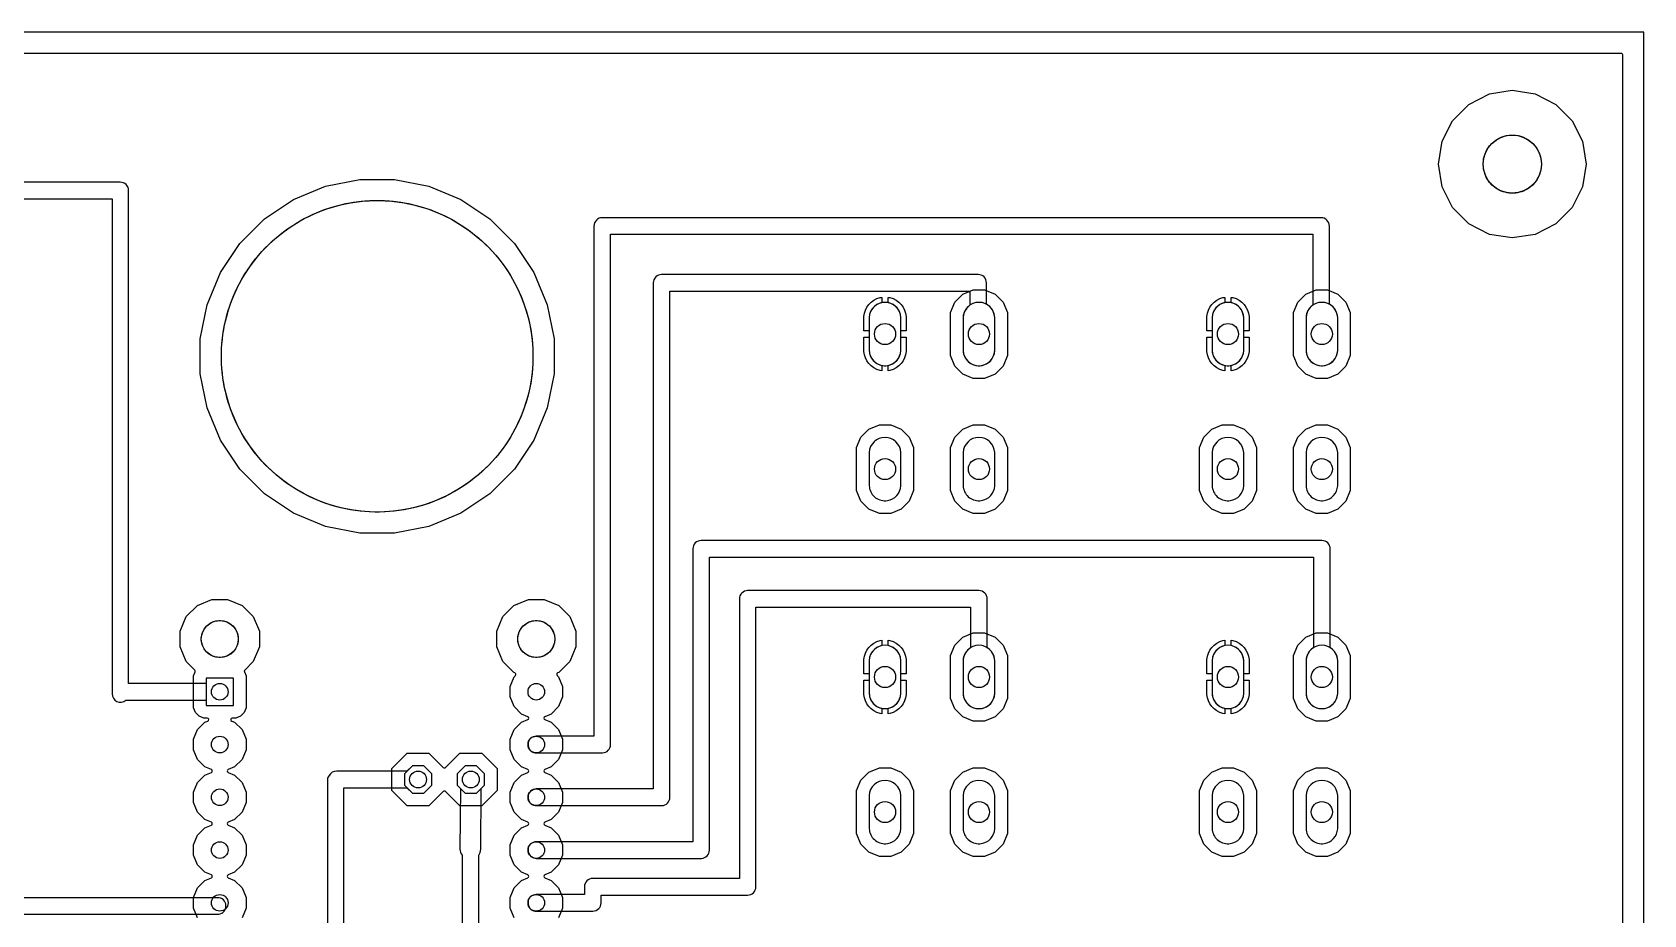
# Model space of a CAD drawing. Header units: millimetres. Extents: x 0 to 127, y 0 to 102.
# Drawn here: x 49.4 to 127, y 59.1 to 101.6 of the extents above; entities that cross this region are included whole.
import ezdxf

# ---------------------------------------------------------------- set-up
doc = ezdxf.new("R2010")
doc.units = ezdxf.units.MM

msp = doc.modelspace()

# ---------------------------------------------------------------- linework, layer by layer
at = {"layer": '16_copper'}
for points in [[(125.893, 1.017, 0.392588), (125.964, 1.092), (125.964, 100.508, 0.414214), (125.888, 100.584), (1.092, 100.584, 0.414214), (1.016, 100.508), (1.016, 1.092, 0.414214), (1.092, 1.016), (125.888, 1.016)], [(89.433, 87.224), (89.433, 87.913), (89.458, 88.071), (89.508, 88.223), (89.58, 88.366), (89.674, 88.495), (89.788, 88.608), (89.917, 88.702), (90.059, 88.775), (90.211, 88.824), (90.297, 88.838), (90.297, 88.58, 0.342624), (89.687, 87.871), (89.687, 87.224)], [(91.211, 87.224), (91.211, 87.871, 0.342626), (90.602, 88.58), (90.602, 88.838), (90.687, 88.824), (90.839, 88.775), (90.982, 88.702), (91.111, 88.608), (91.224, 88.495), (91.318, 88.366), (91.391, 88.223), (91.44, 88.071), (91.465, 87.913), (91.465, 87.224)], [(95.083, 85.555, 0.357806), (95.733, 86.272), (95.733, 87.871, 0.95208), (94.209, 87.871), (94.209, 86.272), (94.216, 86.197), (94.231, 86.124), (94.252, 86.052), (94.281, 85.983), (94.316, 85.917), (94.358, 85.855), (94.405, 85.797), (94.458, 85.744), (94.516, 85.696), (94.578, 85.655), (94.644, 85.62), (94.714, 85.591), (94.785, 85.569), (94.859, 85.555), (94.933, 85.547), (95.008, 85.547)], [(105.943, 87.224), (105.943, 87.913), (105.968, 88.071), (106.018, 88.223), (106.09, 88.366), (106.184, 88.495), (106.298, 88.608), (106.427, 88.702), (106.569, 88.775), (106.721, 88.824), (106.807, 88.838), (106.807, 88.58, 0.342624), (106.197, 87.871), (106.197, 87.224)], [(107.721, 87.224), (107.721, 87.871, 0.342626), (107.112, 88.58), (107.112, 88.838), (107.197, 88.824), (107.349, 88.775), (107.492, 88.702), (107.621, 88.608), (107.734, 88.495), (107.828, 88.366), (107.901, 88.223), (107.95, 88.071), (107.975, 87.913), (107.975, 87.224)], [(111.593, 85.555, 0.357806), (112.243, 86.272), (112.243, 87.871, 0.95208), (110.719, 87.871), (110.719, 86.272), (110.726, 86.197), (110.741, 86.124), (110.762, 86.052), (110.791, 85.983), (110.826, 85.917), (110.868, 85.855), (110.915, 85.797), (110.968, 85.744), (111.026, 85.696), (111.088, 85.655), (111.154, 85.62), (111.224, 85.591), (111.295, 85.569), (111.369, 85.555), (111.443, 85.547), (111.518, 85.547)], [(90.211, 85.318), (90.059, 85.368), (89.917, 85.44), (89.788, 85.534), (89.674, 85.647), (89.58, 85.777), (89.508, 85.919), (89.458, 86.071), (89.433, 86.229), (89.433, 86.919), (89.687, 86.919), (89.687, 86.272, 0.342624), (90.297, 85.563), (90.297, 85.305)], [(90.602, 85.563, 0.342626), (91.211, 86.272), (91.211, 86.919), (91.465, 86.919), (91.465, 86.229), (91.44, 86.071), (91.391, 85.919), (91.318, 85.777), (91.224, 85.647), (91.111, 85.534), (90.982, 85.44), (90.839, 85.368), (90.687, 85.318), (90.602, 85.305)], [(106.721, 85.318), (106.569, 85.368), (106.427, 85.44), (106.298, 85.534), (106.184, 85.647), (106.09, 85.777), (106.018, 85.919), (105.968, 86.071), (105.943, 86.229), (105.943, 86.919), (106.197, 86.919), (106.197, 86.272, 0.342624), (106.807, 85.563), (106.807, 85.305)], [(107.112, 85.563, 0.342626), (107.721, 86.272), (107.721, 86.919), (107.975, 86.919), (107.975, 86.229), (107.95, 86.071), (107.901, 85.919), (107.828, 85.777), (107.734, 85.647), (107.621, 85.534), (107.492, 85.44), (107.349, 85.368), (107.197, 85.318), (107.112, 85.305)], [(90.561, 79.052, 0.357806), (91.211, 79.769), (91.211, 81.368, 0.95208), (89.687, 81.368), (89.687, 79.769), (89.695, 79.695), (89.709, 79.621), (89.731, 79.55), (89.76, 79.481), (89.795, 79.415), (89.837, 79.352), (89.884, 79.294), (89.937, 79.242), (89.995, 79.194), (90.057, 79.152), (90.123, 79.117), (90.192, 79.088), (90.264, 79.067), (90.337, 79.052), (90.412, 79.045), (90.487, 79.045)], [(95.083, 79.052, 0.357806), (95.733, 79.769), (95.733, 81.368, 0.95208), (94.209, 81.368), (94.209, 79.769), (94.216, 79.695), (94.231, 79.621), (94.252, 79.55), (94.281, 79.481), (94.316, 79.415), (94.358, 79.352), (94.405, 79.294), (94.458, 79.242), (94.516, 79.194), (94.578, 79.152), (94.644, 79.117), (94.714, 79.088), (94.785, 79.067), (94.859, 79.052), (94.933, 79.045), (95.008, 79.045)], [(107.071, 79.052, 0.357806), (107.721, 79.769), (107.721, 81.368, 0.95208), (106.197, 81.368), (106.197, 79.769), (106.205, 79.695), (106.219, 79.621), (106.241, 79.55), (106.27, 79.481), (106.305, 79.415), (106.347, 79.352), (106.394, 79.294), (106.447, 79.242), (106.505, 79.194), (106.567, 79.152), (106.633, 79.117), (106.702, 79.088), (106.774, 79.067), (106.847, 79.052), (106.922, 79.045), (106.997, 79.045)], [(111.593, 79.052, 0.357806), (112.243, 79.769), (112.243, 81.368, 0.95208), (110.719, 81.368), (110.719, 79.769), (110.726, 79.695), (110.741, 79.621), (110.762, 79.55), (110.791, 79.481), (110.826, 79.415), (110.868, 79.352), (110.915, 79.294), (110.968, 79.242), (111.026, 79.194), (111.088, 79.152), (111.154, 79.117), (111.224, 79.088), (111.295, 79.067), (111.369, 79.052), (111.443, 79.045), (111.518, 79.045)], [(89.433, 70.714), (89.433, 71.403), (89.458, 71.561), (89.508, 71.713), (89.58, 71.856), (89.674, 71.985), (89.788, 72.098), (89.917, 72.192), (90.059, 72.265), (90.211, 72.314), (90.297, 72.328), (90.297, 72.07, 0.342624), (89.687, 71.361), (89.687, 70.714)], [(91.211, 70.714), (91.211, 71.361, 0.342626), (90.602, 72.07), (90.602, 72.328), (90.687, 72.314), (90.839, 72.265), (90.982, 72.192), (91.111, 72.098), (91.224, 71.985), (91.318, 71.856), (91.391, 71.713), (91.44, 71.561), (91.465, 71.403), (91.465, 70.714)], [(105.943, 70.714), (105.943, 71.403), (105.968, 71.561), (106.018, 71.713), (106.09, 71.856), (106.184, 71.985), (106.298, 72.098), (106.427, 72.192), (106.569, 72.265), (106.721, 72.314), (106.807, 72.328), (106.807, 72.07, 0.342624), (106.197, 71.361), (106.197, 70.714)], [(107.721, 70.714), (107.721, 71.361, 0.342626), (107.112, 72.07), (107.112, 72.328), (107.197, 72.314), (107.349, 72.265), (107.492, 72.192), (107.621, 72.098), (107.734, 71.985), (107.828, 71.856), (107.901, 71.713), (107.95, 71.561), (107.975, 71.403), (107.975, 70.714)], [(95.083, 69.045, 0.357806), (95.733, 69.762), (95.733, 71.361, 0.95208), (94.209, 71.361), (94.209, 69.762), (94.216, 69.687), (94.231, 69.614), (94.252, 69.542), (94.281, 69.473), (94.316, 69.407), (94.358, 69.345), (94.405, 69.287), (94.458, 69.234), (94.516, 69.186), (94.578, 69.145), (94.644, 69.11), (94.714, 69.081), (94.785, 69.059), (94.859, 69.045), (94.933, 69.037), (95.008, 69.037)], [(111.593, 69.045, 0.357806), (112.243, 69.762), (112.243, 71.361, 0.95208), (110.719, 71.361), (110.719, 69.762), (110.726, 69.687), (110.741, 69.614), (110.762, 69.542), (110.791, 69.473), (110.826, 69.407), (110.868, 69.345), (110.915, 69.287), (110.968, 69.234), (111.026, 69.186), (111.088, 69.145), (111.154, 69.11), (111.224, 69.081), (111.295, 69.059), (111.369, 69.045), (111.443, 69.037), (111.518, 69.037)], [(90.211, 68.808), (90.059, 68.858), (89.917, 68.93), (89.788, 69.024), (89.674, 69.137), (89.58, 69.267), (89.508, 69.409), (89.458, 69.561), (89.433, 69.719), (89.433, 70.409), (89.687, 70.409), (89.687, 69.762, 0.342624), (90.297, 69.053), (90.297, 68.795)], [(90.602, 69.053, 0.342626), (91.211, 69.762), (91.211, 70.409), (91.465, 70.409), (91.465, 69.719), (91.44, 69.561), (91.391, 69.409), (91.318, 69.267), (91.224, 69.137), (91.111, 69.024), (90.982, 68.93), (90.839, 68.858), (90.687, 68.808), (90.602, 68.795)], [(106.721, 68.808), (106.569, 68.858), (106.427, 68.93), (106.298, 69.024), (106.184, 69.137), (106.09, 69.267), (106.018, 69.409), (105.968, 69.561), (105.943, 69.719), (105.943, 70.409), (106.197, 70.409), (106.197, 69.762, 0.342624), (106.807, 69.053), (106.807, 68.795)], [(107.112, 69.053, 0.342626), (107.721, 69.762), (107.721, 70.409), (107.975, 70.409), (107.975, 69.719), (107.95, 69.561), (107.901, 69.409), (107.828, 69.267), (107.734, 69.137), (107.621, 69.024), (107.492, 68.93), (107.349, 68.858), (107.197, 68.808), (107.112, 68.795)], [(67.441, 64.357), (66.697, 65.101), (66.697, 66.153), (67.441, 66.897), (68.493, 66.897), (69.183, 66.207, 0.414214), (69.291, 66.207), (69.981, 66.897), (71.033, 66.897), (71.777, 66.153), (71.777, 65.101), (71.033, 64.357), (69.981, 64.357), (69.291, 65.047, 0.414214), (69.183, 65.047), (68.493, 64.357)], [(90.561, 62.542, 0.357806), (91.211, 63.259), (91.211, 64.858, 0.95208), (89.687, 64.858), (89.687, 63.259), (89.695, 63.185), (89.709, 63.111), (89.731, 63.04), (89.76, 62.971), (89.795, 62.905), (89.837, 62.842), (89.884, 62.784), (89.937, 62.732), (89.995, 62.684), (90.057, 62.642), (90.123, 62.607), (90.192, 62.578), (90.264, 62.557), (90.337, 62.542), (90.412, 62.535), (90.487, 62.535)], [(95.083, 62.542, 0.357806), (95.733, 63.259), (95.733, 64.858, 0.95208), (94.209, 64.858), (94.209, 63.259), (94.216, 63.185), (94.231, 63.111), (94.252, 63.04), (94.281, 62.971), (94.316, 62.905), (94.358, 62.842), (94.405, 62.784), (94.458, 62.732), (94.516, 62.684), (94.578, 62.642), (94.644, 62.607), (94.714, 62.578), (94.785, 62.557), (94.859, 62.542), (94.933, 62.535), (95.008, 62.535)], [(107.071, 62.542, 0.357806), (107.721, 63.259), (107.721, 64.858, 0.95208), (106.197, 64.858), (106.197, 63.259), (106.205, 63.185), (106.219, 63.111), (106.241, 63.04), (106.27, 62.971), (106.305, 62.905), (106.347, 62.842), (106.394, 62.784), (106.447, 62.732), (106.505, 62.684), (106.567, 62.642), (106.633, 62.607), (106.702, 62.578), (106.774, 62.557), (106.847, 62.542), (106.922, 62.535), (106.997, 62.535)], [(111.593, 62.542, 0.357806), (112.243, 63.259), (112.243, 64.858, 0.95208), (110.719, 64.858), (110.719, 63.259), (110.726, 63.185), (110.741, 63.111), (110.762, 63.04), (110.791, 62.971), (110.826, 62.905), (110.868, 62.842), (110.915, 62.784), (110.968, 62.732), (111.026, 62.684), (111.088, 62.642), (111.154, 62.607), (111.224, 62.578), (111.295, 62.557), (111.369, 62.542), (111.443, 62.535), (111.518, 62.535)]]:
    msp.add_lwpolyline(points, format="xyb", close=True, dxfattribs=at)
for points in [[(119.551, 91.869), (118.56, 92.374), (117.774, 93.16), (117.269, 94.151), (117.095, 95.25), (117.269, 96.349), (117.774, 97.34), (118.56, 98.126), (119.551, 98.631), (120.65, 98.805), (121.749, 98.631), (122.74, 98.126), (123.526, 97.34), (124.031, 96.349), (124.205, 95.25), (124.031, 94.151), (123.526, 93.16), (122.74, 92.374), (121.749, 91.869), (120.65, 91.695)], [(65.161, 77.484), (63.516, 77.811), (61.966, 78.453), (60.571, 79.385), (59.385, 80.571), (58.453, 81.966), (57.811, 83.516), (57.484, 85.161), (57.484, 86.839), (57.811, 88.484), (58.453, 90.034), (59.385, 91.429), (60.571, 92.615), (61.966, 93.547), (63.516, 94.189), (65.161, 94.516), (66.839, 94.516), (68.484, 94.189), (70.034, 93.547), (71.429, 92.615), (72.615, 91.429), (73.547, 90.034), (74.189, 88.484), (74.516, 86.839), (74.516, 85.161), (74.189, 83.516), (73.547, 81.966), (72.615, 80.571), (71.429, 79.385), (70.034, 78.453), (68.484, 77.811), (66.839, 77.484)], [(94.698, 84.938), (94.194, 85.146), (93.808, 85.532), (93.599, 86.036), (93.599, 88.106), (93.808, 88.61), (94.194, 88.996), (94.698, 89.205), (95.243, 89.205), (95.748, 88.996), (96.133, 88.61), (96.342, 88.106), (96.342, 86.036), (96.133, 85.532), (95.748, 85.146), (95.243, 84.938)], [(111.208, 84.938), (110.704, 85.146), (110.318, 85.532), (110.109, 86.036), (110.109, 88.106), (110.318, 88.61), (110.704, 88.996), (111.208, 89.205), (111.753, 89.205), (112.258, 88.996), (112.643, 88.61), (112.852, 88.106), (112.852, 86.036), (112.643, 85.532), (112.258, 85.146), (111.753, 84.938)], [(90.177, 78.435), (89.672, 78.644), (89.287, 79.03), (89.078, 79.534), (89.078, 81.604), (89.287, 82.108), (89.672, 82.494), (90.177, 82.702), (90.722, 82.702), (91.226, 82.494), (91.612, 82.108), (91.821, 81.604), (91.821, 79.534), (91.612, 79.03), (91.226, 78.644), (90.722, 78.435)], [(94.698, 78.435), (94.194, 78.644), (93.808, 79.03), (93.599, 79.534), (93.599, 81.604), (93.808, 82.108), (94.194, 82.494), (94.698, 82.702), (95.243, 82.702), (95.748, 82.494), (96.133, 82.108), (96.342, 81.604), (96.342, 79.534), (96.133, 79.03), (95.748, 78.644), (95.243, 78.435)], [(106.687, 78.435), (106.182, 78.644), (105.797, 79.03), (105.588, 79.534), (105.588, 81.604), (105.797, 82.108), (106.182, 82.494), (106.687, 82.702), (107.232, 82.702), (107.736, 82.494), (108.122, 82.108), (108.331, 81.604), (108.331, 79.534), (108.122, 79.03), (107.736, 78.644), (107.232, 78.435)], [(111.208, 78.435), (110.704, 78.644), (110.318, 79.03), (110.109, 79.534), (110.109, 81.604), (110.318, 82.108), (110.704, 82.494), (111.208, 82.702), (111.753, 82.702), (112.258, 82.494), (112.643, 82.108), (112.852, 81.604), (112.852, 79.534), (112.643, 79.03), (112.258, 78.644), (111.753, 78.435)], [(94.698, 68.428), (94.194, 68.636), (93.808, 69.022), (93.599, 69.526), (93.599, 71.596), (93.808, 72.1), (94.194, 72.486), (94.698, 72.695), (95.243, 72.695), (95.748, 72.486), (96.133, 72.1), (96.342, 71.596), (96.342, 69.526), (96.133, 69.022), (95.748, 68.636), (95.243, 68.428)], [(111.208, 68.428), (110.704, 68.636), (110.318, 69.022), (110.109, 69.526), (110.109, 71.596), (110.318, 72.1), (110.704, 72.486), (111.208, 72.695), (111.753, 72.695), (112.258, 72.486), (112.643, 72.1), (112.852, 71.596), (112.852, 69.526), (112.643, 69.022), (112.258, 68.636), (111.753, 68.428)], [(59.074, 70.504), (57.766, 70.504), (57.766, 69.196), (59.074, 69.196)], [(68.627, 65.354), (68.627, 65.901), (68.24, 66.288), (67.693, 66.288), (67.306, 65.901), (67.306, 65.354), (67.693, 64.967), (68.24, 64.967)], [(71.167, 65.354), (71.167, 65.901), (70.78, 66.288), (70.233, 66.288), (69.846, 65.901), (69.846, 65.354), (70.233, 64.967), (70.78, 64.967)], [(90.177, 61.925), (89.672, 62.134), (89.287, 62.52), (89.078, 63.024), (89.078, 65.094), (89.287, 65.598), (89.672, 65.984), (90.177, 66.192), (90.722, 66.192), (91.226, 65.984), (91.612, 65.598), (91.821, 65.094), (91.821, 63.024), (91.612, 62.52), (91.226, 62.134), (90.722, 61.925)], [(94.698, 61.925), (94.194, 62.134), (93.808, 62.52), (93.599, 63.024), (93.599, 65.094), (93.808, 65.598), (94.194, 65.984), (94.698, 66.192), (95.243, 66.192), (95.748, 65.984), (96.133, 65.598), (96.342, 65.094), (96.342, 63.024), (96.133, 62.52), (95.748, 62.134), (95.243, 61.925)], [(106.687, 61.925), (106.182, 62.134), (105.797, 62.52), (105.588, 63.024), (105.588, 65.094), (105.797, 65.598), (106.182, 65.984), (106.687, 66.192), (107.232, 66.192), (107.736, 65.984), (108.122, 65.598), (108.331, 65.094), (108.331, 63.024), (108.122, 62.52), (107.736, 62.134), (107.232, 61.925)], [(111.208, 61.925), (110.704, 62.134), (110.318, 62.52), (110.109, 63.024), (110.109, 65.094), (110.318, 65.598), (110.704, 65.984), (111.208, 66.192), (111.753, 66.192), (112.258, 65.984), (112.643, 65.598), (112.852, 65.094), (112.852, 63.024), (112.643, 62.52), (112.258, 62.134), (111.753, 61.925)]]:
    msp.add_lwpolyline(points, close=True, dxfattribs=at)
for points in [[(57.349, 58.974), (57.156, 59.439), (57.156, 59.941), (57.349, 60.406), (57.704, 60.761), (58.014, 60.89, 0.66819), (58.014, 61.03), (57.704, 61.159), (57.349, 61.514), (57.156, 61.979), (57.156, 62.481), (57.349, 62.946), (57.704, 63.301), (58.014, 63.43, 0.66819), (58.014, 63.57), (57.704, 63.699), (57.349, 64.054), (57.156, 64.519), (57.156, 65.021), (57.349, 65.486), (57.704, 65.841), (58.014, 65.97, 0.66819), (58.014, 66.11), (57.704, 66.239), (57.349, 66.594), (57.156, 67.059), (57.156, 67.561), (57.349, 68.026), (57.704, 68.381), (57.846, 68.44, 0.820685), (57.816, 68.586), (57.645, 68.586), (57.421, 68.679), (57.249, 68.851), (57.156, 69.075), (57.156, 70.625), (57.235, 70.815, 0.303353), (57.218, 70.898), (56.805, 71.311), (56.515, 72.011), (56.515, 72.769), (56.805, 73.469), (57.341, 74.005), (58.041, 74.295), (58.799, 74.295), (59.499, 74.005), (60.035, 73.469), (60.325, 72.769), (60.325, 72.011), (60.035, 71.311), (59.622, 70.898, 0.303353), (59.605, 70.815), (59.684, 70.625), (59.684, 69.075), (59.591, 68.851), (59.419, 68.679), (59.195, 68.586), (59.024, 68.586, 0.820685), (58.994, 68.44), (59.136, 68.381), (59.491, 68.026), (59.684, 67.561), (59.684, 67.059), (59.491, 66.594), (59.136, 66.239), (58.826, 66.11, 0.66819), (58.826, 65.97), (59.136, 65.841), (59.491, 65.486), (59.684, 65.021), (59.684, 64.519), (59.491, 64.054), (59.136, 63.699), (58.826, 63.57, 0.66819), (58.826, 63.43), (59.136, 63.301), (59.491, 62.946), (59.684, 62.481), (59.684, 61.979), (59.491, 61.514), (59.136, 61.159), (58.826, 61.03, 0.66819), (58.826, 60.89), (59.136, 60.761), (59.491, 60.406), (59.684, 59.941), (59.684, 59.439), (59.491, 58.974)], [(72.589, 58.974), (72.396, 59.439), (72.396, 59.941), (72.589, 60.406), (72.944, 60.761), (73.254, 60.89, 0.66819), (73.254, 61.03), (72.944, 61.159), (72.589, 61.514), (72.396, 61.979), (72.396, 62.481), (72.589, 62.946), (72.944, 63.301), (73.254, 63.43, 0.66819), (73.254, 63.57), (72.944, 63.699), (72.589, 64.054), (72.396, 64.519), (72.396, 65.021), (72.589, 65.486), (72.944, 65.841), (73.254, 65.97, 0.66819), (73.254, 66.11), (72.944, 66.239), (72.589, 66.594), (72.396, 67.059), (72.396, 67.561), (72.589, 68.026), (72.944, 68.381), (73.254, 68.51, 0.66819), (73.254, 68.65), (72.944, 68.779), (72.589, 69.134), (72.396, 69.599), (72.396, 70.101), (72.589, 70.566), (72.654, 70.631, 0.534516), (72.629, 70.755), (72.581, 70.775), (72.045, 71.311), (71.755, 72.011), (71.755, 72.769), (72.045, 73.469), (72.581, 74.005), (73.281, 74.295), (74.039, 74.295), (74.739, 74.005), (75.275, 73.469), (75.565, 72.769), (75.565, 72.011), (75.275, 71.311), (74.739, 70.775, 0.745931), (74.666, 70.631), (74.731, 70.566), (74.924, 70.101), (74.924, 69.599), (74.731, 69.134), (74.376, 68.779), (74.066, 68.65, 0.66819), (74.066, 68.51), (74.376, 68.381), (74.731, 68.026), (74.924, 67.561), (74.924, 67.059), (74.731, 66.594), (74.376, 66.239), (74.066, 66.11, 0.66819), (74.066, 65.97), (74.376, 65.841), (74.731, 65.486), (74.924, 65.021), (74.924, 64.519), (74.731, 64.054), (74.376, 63.699), (74.066, 63.57, 0.66819), (74.066, 63.43), (74.376, 63.301), (74.731, 62.946), (74.924, 62.481), (74.924, 61.979), (74.731, 61.514), (74.376, 61.159), (74.066, 61.03, 0.66819), (74.066, 60.89), (74.376, 60.761), (74.731, 60.406), (74.924, 59.941), (74.924, 59.439), (74.731, 58.974)]]:
    msp.add_lwpolyline(points, format="xyb", dxfattribs=at)
at = {"layer": '1_copper'}
for points in [[(59.074, 70.504), (57.766, 70.504), (57.766, 70.25), (54.032, 70.25), (54.032, 93.98, 0.414214), (53.632, 94.38), (24.854, 94.38), (24.594, 94.64), (24.046, 94.64), (23.66, 94.254), (23.66, 93.706), (24.046, 93.32), (24.594, 93.32), (24.854, 93.58), (53.232, 93.58), (53.232, 69.752, 0.642142), (53.893, 69.45), (57.766, 69.45), (57.766, 69.196), (59.074, 69.196)], [(76.846, 66.911, 0.406257), (77.235, 67.31), (77.235, 91.872), (111.043, 91.872), (111.043, 88.457, 0.231343), (110.719, 87.871), (110.719, 86.272, 0.95208), (112.243, 86.272), (112.243, 87.871, 0.262498), (111.843, 88.504), (111.843, 92.272, 0.414214), (111.443, 92.672), (76.835, 92.672, 0.414214), (76.435, 92.272), (76.435, 67.71), (73.66, 67.71, 0.931826), (73.604, 66.914), (73.66, 66.91), (76.835, 66.91)], [(79.703, 64.371, 0.406257), (80.093, 64.77), (80.093, 89.135), (94.532, 89.135), (94.532, 88.457, 0.231343), (94.209, 87.871), (94.209, 86.272, 0.95208), (95.733, 86.272), (95.733, 87.871, 0.262498), (95.333, 88.504), (95.333, 89.535, 0.414214), (94.933, 89.935), (79.693, 89.935, 0.414214), (79.293, 89.535), (79.293, 65.17), (73.66, 65.17, 0.931826), (73.604, 64.374), (73.66, 64.37), (79.693, 64.37)], [(90.561, 85.555, 0.357806), (91.211, 86.272), (91.211, 87.871, 0.95208), (89.687, 87.871), (89.687, 86.272), (89.695, 86.197), (89.709, 86.124), (89.731, 86.052), (89.76, 85.983), (89.795, 85.917), (89.837, 85.855), (89.884, 85.797), (89.937, 85.744), (89.995, 85.696), (90.057, 85.655), (90.123, 85.62), (90.192, 85.591), (90.264, 85.569), (90.337, 85.555), (90.412, 85.547), (90.487, 85.547)], [(107.071, 85.555, 0.357806), (107.721, 86.272), (107.721, 87.871, 0.95208), (106.197, 87.871), (106.197, 86.272), (106.205, 86.197), (106.219, 86.124), (106.241, 86.052), (106.27, 85.983), (106.305, 85.917), (106.347, 85.855), (106.394, 85.797), (106.447, 85.744), (106.505, 85.696), (106.567, 85.655), (106.633, 85.62), (106.702, 85.591), (106.774, 85.569), (106.847, 85.555), (106.922, 85.547), (106.997, 85.547)], [(58.368, 59.141, 0.939365), (58.318, 59.938), (30.65, 59.938), (30.65, 81.99, 1), (29.85, 81.99), (29.85, 59.631, 0.485297), (30.238, 59.138), (58.318, 59.138)], [(90.561, 79.052, 0.357806), (91.211, 79.769), (91.211, 81.368, 0.95208), (89.687, 81.368), (89.687, 79.769), (89.695, 79.695), (89.709, 79.621), (89.731, 79.55), (89.76, 79.481), (89.795, 79.415), (89.837, 79.352), (89.884, 79.294), (89.937, 79.242), (89.995, 79.194), (90.057, 79.152), (90.123, 79.117), (90.192, 79.088), (90.264, 79.067), (90.337, 79.052), (90.412, 79.045), (90.487, 79.045)], [(95.083, 79.052, 0.357806), (95.733, 79.769), (95.733, 81.368, 0.95208), (94.209, 81.368), (94.209, 79.769), (94.216, 79.695), (94.231, 79.621), (94.252, 79.55), (94.281, 79.481), (94.316, 79.415), (94.358, 79.352), (94.405, 79.294), (94.458, 79.242), (94.516, 79.194), (94.578, 79.152), (94.644, 79.117), (94.714, 79.088), (94.785, 79.067), (94.859, 79.052), (94.933, 79.045), (95.008, 79.045)], [(107.071, 79.052, 0.357806), (107.721, 79.769), (107.721, 81.368, 0.95208), (106.197, 81.368), (106.197, 79.769), (106.205, 79.695), (106.219, 79.621), (106.241, 79.55), (106.27, 79.481), (106.305, 79.415), (106.347, 79.352), (106.394, 79.294), (106.447, 79.242), (106.505, 79.194), (106.567, 79.152), (106.633, 79.117), (106.702, 79.088), (106.774, 79.067), (106.847, 79.052), (106.922, 79.045), (106.997, 79.045)], [(111.593, 79.052, 0.357806), (112.243, 79.769), (112.243, 81.368, 0.95208), (110.719, 81.368), (110.719, 79.769), (110.726, 79.695), (110.741, 79.621), (110.762, 79.55), (110.791, 79.481), (110.826, 79.415), (110.868, 79.352), (110.915, 79.294), (110.968, 79.242), (111.026, 79.194), (111.088, 79.152), (111.154, 79.117), (111.224, 79.088), (111.295, 79.067), (111.369, 79.052), (111.443, 79.045), (111.518, 79.045)], [(81.608, 61.831, 0.406257), (81.998, 62.23), (81.998, 76.33), (111.081, 76.33), (111.081, 71.972, 0.247233), (110.719, 71.361), (110.719, 69.762, 0.95208), (112.243, 69.762), (112.243, 71.361, 0.247233), (111.881, 71.972), (111.881, 76.73, 0.414214), (111.481, 77.13), (81.598, 77.13, 0.414214), (81.198, 76.73), (81.198, 62.63), (73.66, 62.63, 0.931826), (73.604, 61.834), (73.66, 61.83), (81.598, 61.83)], [(76.388, 59.291, 0.406257), (76.777, 59.69), (76.777, 60.061), (83.835, 60.061, 0.414214), (84.235, 60.461), (84.235, 73.92), (94.571, 73.92), (94.571, 71.972, 0.247233), (94.209, 71.361), (94.209, 69.762, 0.95208), (95.733, 69.762), (95.733, 71.361, 0.247233), (95.371, 71.972), (95.371, 74.32, 0.414214), (94.971, 74.72), (83.835, 74.72, 0.414214), (83.435, 74.32), (83.435, 60.861), (76.377, 60.861, 0.414214), (75.977, 60.461), (75.977, 60.09), (73.66, 60.09, 0.931826), (73.604, 59.294), (73.66, 59.29), (76.377, 59.29)], [(90.561, 69.045, 0.357806), (91.211, 69.762), (91.211, 71.361, 0.95208), (89.687, 71.361), (89.687, 69.762), (89.695, 69.687), (89.709, 69.614), (89.731, 69.542), (89.76, 69.473), (89.795, 69.407), (89.837, 69.345), (89.884, 69.287), (89.937, 69.234), (89.995, 69.186), (90.057, 69.145), (90.123, 69.11), (90.192, 69.081), (90.264, 69.059), (90.337, 69.045), (90.412, 69.037), (90.487, 69.037)], [(107.071, 69.045, 0.357806), (107.721, 69.762), (107.721, 71.361, 0.95208), (106.197, 71.361), (106.197, 69.762), (106.205, 69.687), (106.219, 69.614), (106.241, 69.542), (106.27, 69.473), (106.305, 69.407), (106.347, 69.345), (106.394, 69.287), (106.447, 69.234), (106.505, 69.186), (106.567, 69.145), (106.633, 69.11), (106.702, 69.081), (106.774, 69.059), (106.847, 69.045), (106.922, 69.037), (106.997, 69.037)], [(64.838, 55.558), (64.838, 56.252), (64.4, 56.69), (64.4, 65.227), (67.433, 65.227), (67.693, 64.967), (68.24, 64.967), (68.627, 65.354), (68.627, 65.901), (68.24, 66.288), (67.693, 66.288), (67.433, 66.027), (64.052, 66.027, 0.283423), (63.679, 65.814), (63.652, 65.773, 0.129762), (63.6, 65.575), (63.6, 56.69), (63.162, 56.252), (63.162, 55.558), (63.653, 55.067), (64.347, 55.067)], [(73.71, 33.893, 0.939365), (73.66, 34.69), (70.885, 34.69), (70.885, 61.979, 0.1601), (70.985, 62.274), (71.004, 65.19), (71.167, 65.354), (71.167, 65.901), (70.78, 66.288), (70.233, 66.288), (69.846, 65.901), (69.846, 65.354), (70.004, 65.196), (69.985, 62.281, 0.163593), (70.085, 61.978), (70.085, 34.29, 0.414214), (70.485, 33.89), (73.66, 33.89)], [(90.561, 62.542, 0.357806), (91.211, 63.259), (91.211, 64.858, 0.95208), (89.687, 64.858), (89.687, 63.259), (89.695, 63.185), (89.709, 63.111), (89.731, 63.04), (89.76, 62.971), (89.795, 62.905), (89.837, 62.842), (89.884, 62.784), (89.937, 62.732), (89.995, 62.684), (90.057, 62.642), (90.123, 62.607), (90.192, 62.578), (90.264, 62.557), (90.337, 62.542), (90.412, 62.535), (90.487, 62.535)], [(95.083, 62.542, 0.357806), (95.733, 63.259), (95.733, 64.858, 0.95208), (94.209, 64.858), (94.209, 63.259), (94.216, 63.185), (94.231, 63.111), (94.252, 63.04), (94.281, 62.971), (94.316, 62.905), (94.358, 62.842), (94.405, 62.784), (94.458, 62.732), (94.516, 62.684), (94.578, 62.642), (94.644, 62.607), (94.714, 62.578), (94.785, 62.557), (94.859, 62.542), (94.933, 62.535), (95.008, 62.535)], [(107.071, 62.542, 0.357806), (107.721, 63.259), (107.721, 64.858, 0.95208), (106.197, 64.858), (106.197, 63.259), (106.205, 63.185), (106.219, 63.111), (106.241, 63.04), (106.27, 62.971), (106.305, 62.905), (106.347, 62.842), (106.394, 62.784), (106.447, 62.732), (106.505, 62.684), (106.567, 62.642), (106.633, 62.607), (106.702, 62.578), (106.774, 62.557), (106.847, 62.542), (106.922, 62.535), (106.997, 62.535)], [(111.593, 62.542, 0.357806), (112.243, 63.259), (112.243, 64.858, 0.95208), (110.719, 64.858), (110.719, 63.259), (110.726, 63.185), (110.741, 63.111), (110.762, 63.04), (110.791, 62.971), (110.826, 62.905), (110.868, 62.842), (110.915, 62.784), (110.968, 62.732), (111.026, 62.684), (111.088, 62.642), (111.154, 62.607), (111.224, 62.578), (111.295, 62.557), (111.369, 62.542), (111.443, 62.535), (111.518, 62.535)]]:
    msp.add_lwpolyline(points, format="xyb", close=True, dxfattribs=at)
at = {"layer": 'drills_NPTH'}
for centre, radius in [((120.65, 95.25), 1.4), ((66, 86), 7.5), ((58.42, 72.39), 0.889), ((73.66, 72.39), 0.889)]:
    msp.add_circle(centre, radius, dxfattribs=at)
at = {"layer": 'drills_PTH'}
for centre, radius in [((90.449, 87.071), 0.508), ((94.971, 87.071), 0.508), ((106.959, 87.071), 0.508), ((111.481, 87.071), 0.508), ((90.449, 80.569), 0.508), ((94.971, 80.569), 0.508), ((106.959, 80.569), 0.508), ((111.481, 80.569), 0.508), ((90.449, 70.561), 0.508), ((94.971, 70.561), 0.508), ((106.959, 70.561), 0.508), ((111.481, 70.561), 0.508), ((58.42, 69.85), 0.4), ((73.66, 69.85), 0.4), ((58.42, 67.31), 0.4), ((73.66, 67.31), 0.4), ((67.967, 65.627), 0.406), ((70.507, 65.627), 0.406), ((58.42, 64.77), 0.4), ((73.66, 64.77), 0.4), ((90.449, 64.059), 0.508), ((94.971, 64.059), 0.508), ((106.959, 64.059), 0.508), ((111.481, 64.059), 0.508), ((58.42, 62.23), 0.4), ((73.66, 62.23), 0.4), ((58.42, 59.69), 0.4), ((73.66, 59.69), 0.4)]:
    msp.add_circle(centre, radius, dxfattribs=at)
at = {"layer": 'holes'}
for points in [[(122.05, 95.2), (122.043, 95.1), (122.029, 95.001), (122.007, 94.904), (121.979, 94.808), (121.944, 94.714), (121.903, 94.623), (121.855, 94.535), (121.801, 94.451), (121.741, 94.371), (121.675, 94.295), (121.605, 94.225), (121.529, 94.159), (121.449, 94.099), (121.365, 94.045), (121.277, 93.997), (121.186, 93.956), (121.092, 93.921), (120.996, 93.893), (120.899, 93.871), (120.8, 93.857), (120.7, 93.85), (120.6, 93.85), (120.5, 93.857), (120.401, 93.871), (120.304, 93.893), (120.208, 93.921), (120.114, 93.956), (120.023, 93.997), (119.935, 94.045), (119.851, 94.099), (119.771, 94.159), (119.695, 94.225), (119.625, 94.295), (119.559, 94.371), (119.499, 94.451), (119.445, 94.535), (119.397, 94.623), (119.356, 94.714), (119.321, 94.808), (119.293, 94.904), (119.271, 95.001), (119.257, 95.1), (119.25, 95.2), (119.25, 95.3), (119.257, 95.4), (119.271, 95.499), (119.293, 95.596), (119.321, 95.692), (119.356, 95.786), (119.397, 95.877), (119.445, 95.965), (119.499, 96.049), (119.559, 96.129), (119.625, 96.205), (119.695, 96.275), (119.771, 96.341), (119.851, 96.401), (119.935, 96.455), (120.023, 96.503), (120.114, 96.544), (120.208, 96.579), (120.304, 96.607), (120.401, 96.629), (120.5, 96.643), (120.6, 96.65), (120.7, 96.65), (120.8, 96.643), (120.899, 96.629), (120.996, 96.607), (121.092, 96.579), (121.186, 96.544), (121.277, 96.503), (121.365, 96.455), (121.449, 96.401), (121.529, 96.341), (121.605, 96.275), (121.675, 96.205), (121.741, 96.129), (121.801, 96.049), (121.855, 95.965), (121.903, 95.877), (121.944, 95.786), (121.979, 95.692), (122.007, 95.596), (122.029, 95.499), (122.043, 95.4), (122.05, 95.3), (122.05, 95.2)], [(73.5, 85.882), (73.493, 85.647), (73.478, 85.411), (73.456, 85.177), (73.426, 84.943), (73.389, 84.71), (73.345, 84.479), (73.294, 84.249), (73.235, 84.021), (73.169, 83.794), (73.097, 83.57), (73.017, 83.349), (72.93, 83.13), (72.836, 82.913), (72.736, 82.7), (72.629, 82.49), (72.516, 82.284), (72.396, 82.081), (72.269, 81.882), (72.137, 81.687), (71.998, 81.496), (71.854, 81.31), (71.704, 81.129), (71.548, 80.952), (71.387, 80.78), (71.22, 80.613), (71.048, 80.452), (70.871, 80.296), (70.69, 80.146), (70.504, 80.002), (70.313, 79.863), (70.118, 79.731), (69.919, 79.604), (69.716, 79.484), (69.51, 79.371), (69.3, 79.264), (69.087, 79.164), (68.87, 79.07), (68.651, 78.983), (68.43, 78.903), (68.206, 78.831), (67.979, 78.765), (67.751, 78.706), (67.521, 78.655), (67.29, 78.611), (67.057, 78.574), (66.823, 78.544), (66.589, 78.522), (66.353, 78.507), (66.118, 78.5), (65.882, 78.5), (65.647, 78.507), (65.411, 78.522), (65.177, 78.544), (64.943, 78.574), (64.71, 78.611), (64.479, 78.655), (64.249, 78.706), (64.021, 78.765), (63.794, 78.831), (63.57, 78.903), (63.349, 78.983), (63.13, 79.07), (62.913, 79.164), (62.7, 79.264), (62.49, 79.371), (62.284, 79.484), (62.081, 79.604), (61.882, 79.731), (61.687, 79.863), (61.496, 80.002), (61.31, 80.146), (61.129, 80.296), (60.952, 80.452), (60.78, 80.613), (60.613, 80.78), (60.452, 80.952), (60.296, 81.129), (60.146, 81.31), (60.002, 81.496), (59.863, 81.687), (59.731, 81.882), (59.604, 82.081), (59.484, 82.284), (59.371, 82.49), (59.264, 82.7), (59.164, 82.913), (59.07, 83.13), (58.983, 83.349), (58.903, 83.57), (58.831, 83.794), (58.765, 84.021), (58.706, 84.249), (58.655, 84.479), (58.611, 84.71), (58.574, 84.943), (58.544, 85.177), (58.522, 85.411), (58.507, 85.647), (58.5, 85.882), (58.5, 86.118), (58.507, 86.353), (58.522, 86.589), (58.544, 86.823), (58.574, 87.057), (58.611, 87.29), (58.655, 87.521), (58.706, 87.751), (58.765, 87.979), (58.831, 88.206), (58.903, 88.43), (58.983, 88.651), (59.07, 88.87), (59.164, 89.087), (59.264, 89.3), (59.371, 89.51), (59.484, 89.716), (59.604, 89.919), (59.731, 90.118), (59.863, 90.313), (60.002, 90.504), (60.146, 90.69), (60.296, 90.871), (60.452, 91.048), (60.613, 91.22), (60.78, 91.387), (60.952, 91.548), (61.129, 91.704), (61.31, 91.854), (61.496, 91.998), (61.687, 92.137), (61.882, 92.269), (62.081, 92.396), (62.284, 92.516), (62.49, 92.629), (62.7, 92.736), (62.913, 92.836), (63.13, 92.93), (63.349, 93.017), (63.57, 93.097), (63.794, 93.169), (64.021, 93.235), (64.249, 93.294), (64.479, 93.345), (64.71, 93.389), (64.943, 93.426), (65.177, 93.456), (65.411, 93.478), (65.647, 93.493), (65.882, 93.5), (66.118, 93.5), (66.353, 93.493), (66.589, 93.478), (66.823, 93.456), (67.057, 93.426), (67.29, 93.389), (67.521, 93.345), (67.751, 93.294), (67.979, 93.235), (68.206, 93.169), (68.43, 93.097), (68.651, 93.017), (68.87, 92.93), (69.087, 92.836), (69.3, 92.736), (69.51, 92.629), (69.716, 92.516), (69.919, 92.396), (70.118, 92.269), (70.313, 92.137), (70.504, 91.998), (70.69, 91.854), (70.871, 91.704), (71.048, 91.548), (71.22, 91.387), (71.387, 91.22), (71.548, 91.048), (71.704, 90.871), (71.854, 90.69), (71.998, 90.504), (72.137, 90.313), (72.269, 90.118), (72.396, 89.919), (72.516, 89.716), (72.629, 89.51), (72.736, 89.3), (72.836, 89.087), (72.93, 88.87), (73.017, 88.651), (73.097, 88.43), (73.169, 88.206), (73.235, 87.979), (73.294, 87.751), (73.345, 87.521), (73.389, 87.29), (73.426, 87.057), (73.456, 86.823), (73.478, 86.589), (73.493, 86.353), (73.5, 86.118), (73.5, 85.882)], [(58.381, 71.501), (58.304, 71.508), (58.227, 71.521), (58.152, 71.541), (58.079, 71.568), (58.009, 71.601), (57.942, 71.64), (57.878, 71.684), (57.819, 71.734), (57.764, 71.789), (57.714, 71.848), (57.67, 71.912), (57.631, 71.979), (57.598, 72.049), (57.571, 72.122), (57.551, 72.197), (57.538, 72.274), (57.531, 72.351), (57.531, 72.429), (57.538, 72.506), (57.551, 72.583), (57.571, 72.658), (57.598, 72.731), (57.631, 72.801), (57.67, 72.868), (57.714, 72.932), (57.764, 72.991), (57.819, 73.046), (57.878, 73.096), (57.942, 73.14), (58.009, 73.179), (58.079, 73.212), (58.152, 73.239), (58.227, 73.259), (58.304, 73.272), (58.381, 73.279), (58.459, 73.279), (58.536, 73.272), (58.613, 73.259), (58.688, 73.239), (58.761, 73.212), (58.831, 73.179), (58.898, 73.14), (58.962, 73.096), (59.021, 73.046), (59.076, 72.991), (59.126, 72.932), (59.17, 72.868), (59.209, 72.801), (59.242, 72.731), (59.269, 72.658), (59.289, 72.583), (59.302, 72.506), (59.309, 72.429), (59.309, 72.351), (59.302, 72.274), (59.289, 72.197), (59.269, 72.122), (59.242, 72.049), (59.209, 71.979), (59.17, 71.912), (59.126, 71.848), (59.076, 71.789), (59.021, 71.734), (58.962, 71.684), (58.898, 71.64), (58.831, 71.601), (58.761, 71.568), (58.688, 71.541), (58.613, 71.521), (58.536, 71.508), (58.459, 71.501), (58.381, 71.501)], [(73.621, 71.501), (73.544, 71.508), (73.467, 71.521), (73.392, 71.541), (73.319, 71.568), (73.249, 71.601), (73.182, 71.64), (73.118, 71.684), (73.059, 71.734), (73.004, 71.789), (72.954, 71.848), (72.91, 71.912), (72.871, 71.979), (72.838, 72.049), (72.811, 72.122), (72.791, 72.197), (72.778, 72.274), (72.771, 72.351), (72.771, 72.429), (72.778, 72.506), (72.791, 72.583), (72.811, 72.658), (72.838, 72.731), (72.871, 72.801), (72.91, 72.868), (72.954, 72.932), (73.004, 72.991), (73.059, 73.046), (73.118, 73.096), (73.182, 73.14), (73.249, 73.179), (73.319, 73.212), (73.392, 73.239), (73.467, 73.259), (73.544, 73.272), (73.621, 73.279), (73.699, 73.279), (73.776, 73.272), (73.853, 73.259), (73.928, 73.239), (74.001, 73.212), (74.071, 73.179), (74.138, 73.14), (74.202, 73.096), (74.261, 73.046), (74.316, 72.991), (74.366, 72.932), (74.41, 72.868), (74.449, 72.801), (74.482, 72.731), (74.509, 72.658), (74.529, 72.583), (74.542, 72.506), (74.549, 72.429), (74.549, 72.351), (74.542, 72.274), (74.529, 72.197), (74.509, 72.122), (74.482, 72.049), (74.449, 71.979), (74.41, 71.912), (74.366, 71.848), (74.316, 71.789), (74.261, 71.734), (74.202, 71.684), (74.138, 71.64), (74.071, 71.601), (74.001, 71.568), (73.928, 71.541), (73.853, 71.521), (73.776, 71.508), (73.699, 71.501), (73.621, 71.501)]]:
    msp.add_lwpolyline(points, close=True, dxfattribs=at)
at = {"layer": 'outline'}
msp.add_lwpolyline([(0, 0), (126.98, 0), (126.98, 101.6), (0, 101.6), (0, 0)], close=True, dxfattribs=at)

doc.saveas('drawing.dxf')
